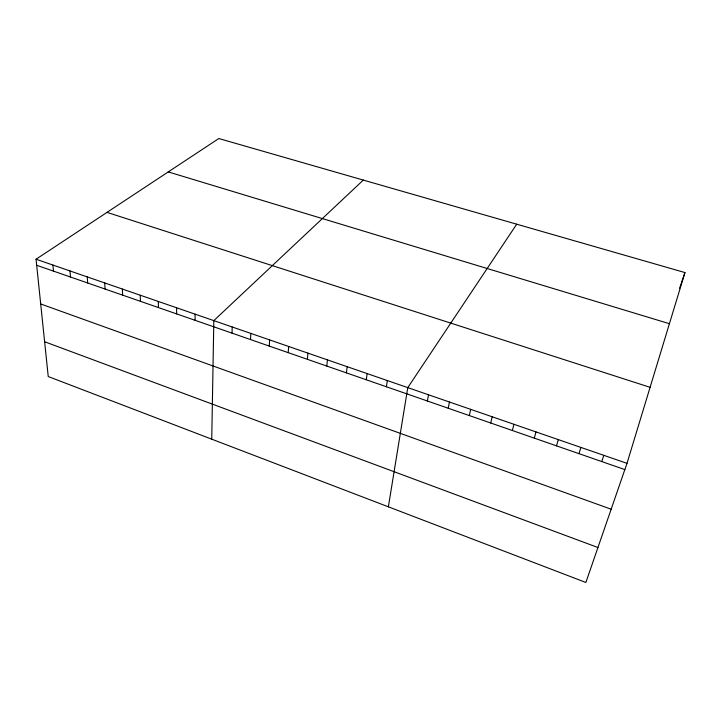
<?xml version="1.0" encoding="UTF-8"?>
<svg xmlns="http://www.w3.org/2000/svg" width="721" height="721" viewBox="0 0 721 721"><rect width="100%" height="100%" fill="white"/><g stroke="black" fill="none" stroke-linecap="round" stroke-linejoin="round"><path stroke-width="1.08" d="M195.076 320.304L195.103 314.158M211.74 439.17L213.822 320.629L363.312 180.079M232.018 333.138L232.207 326.974M250.529 339.573L250.8 333.399M269.257 346.071L269.618 339.897M288.211 352.659L288.661 346.477M307.389 359.319L307.921 353.128M326.793 366.061L327.415 359.869M346.431 372.883L347.143 366.683M366.295 379.778L367.115 373.577M386.411 386.771L387.321 380.553M388.376 506.827L407.78 387.619L516.705 224.195M427.373 400.993L428.49 394.775M448.228 408.239L449.453 402.021M469.353 415.575L470.678 409.348M490.731 423.002L492.164 416.774M512.379 430.527L513.929 424.29M534.306 438.143L535.973 431.906M556.504 445.857L558.288 439.612M578.99 453.662L580.901 447.417M627 463.342L684.95 272.574L218.814 138.531L36.05 259.227L48.235 376.542L585.867 582.469L627 463.342L36.05 259.227M601.765 461.575L603.801 455.33M679.606 288.301L684.95 272.574M168.263 171.913L669.421 323.702M106.996 212.371L650.09 387.321M36.681 265.283L624.837 469.587M40.7 303.965L611.156 509.215M44.621 341.745L597.934 547.518M52.921 265.049L53.489 271.123M69.991 270.943L70.487 277.026M87.25 276.909L87.683 283.002M104.716 282.938L105.068 289.04M122.372 289.04L122.651 295.15M140.234 295.213L140.442 301.333M158.314 301.45L158.44 307.579M176.6 307.768L176.654 313.905"/></g></svg>
